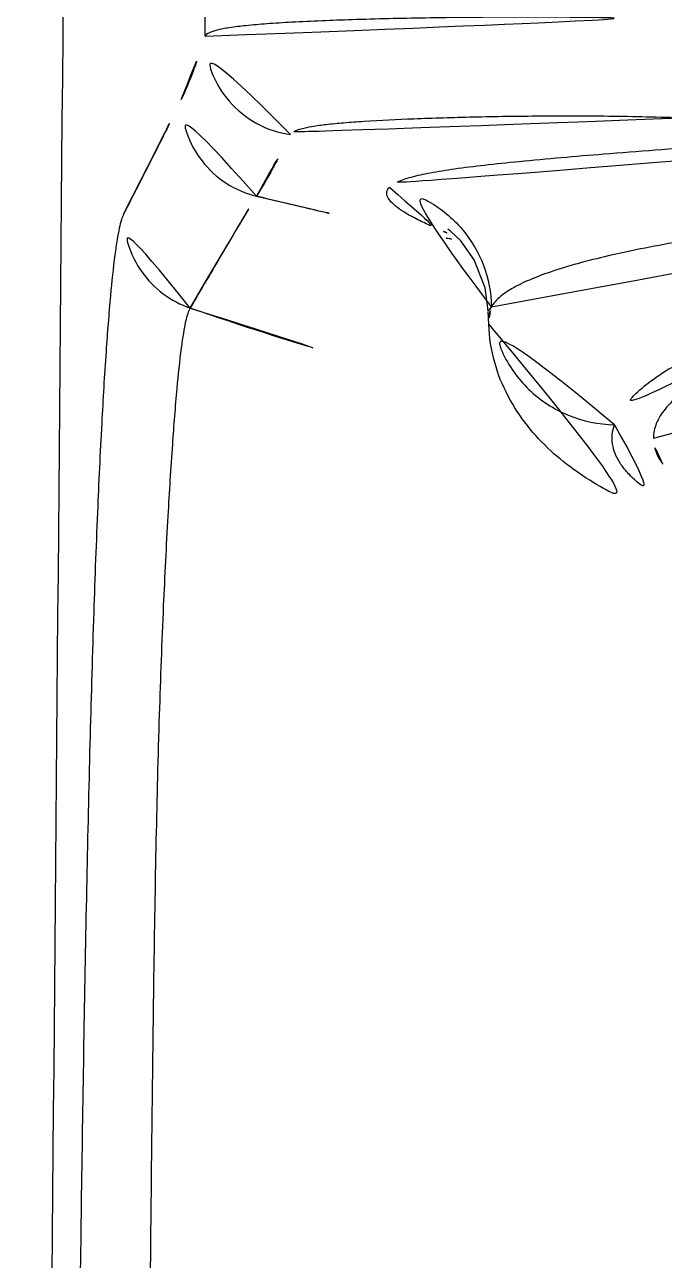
# Model space of a CAD drawing. Extents: x 16296660632 to 16296672714, y -37409619871 to -37409617455.
# Drawn here: x 16296672226.76 to 16296672239.71, y -37409617805.31 to -37409617780.29 of the extents above; entities that cross this region are included whole.
import ezdxf

# ---------------------------------------------------------------- set-up
doc = ezdxf.new("R2010")
doc.units = 0
doc.header["$LTSCALE"] = 10
doc.header["$MEASUREMENT"] = 0
doc.layers.get('0').update_dxf_attribs({"linetype": 'CONTINUOUS'})

msp = doc.modelspace()

# ---------------------------------------------------------------- linework, layer by layer
at = {"color": 7, "linetype": 'Continuous'}
for p, q in [((16296672230.41803, -37409617780.524757), (16296672230.503969, -37409617770.407066)), ((16296672236.21487, -37409617786.00341), (16296672236.150749, -37409617786.086273)), ((16296672236.150749, -37409617786.086273), (16296672236.150761, -37409617786.086632)), ((16296672236.160589, -37409617786.359398), (16296672236.151199, -37409617786.099007))]:
    msp.add_line(p, q, dxfattribs=at)
for points in [[(16296672235.591749, -37409617784.667877), (16296672235.387409, -37409617784.473846), (16296672235.332991, -37409617784.433258)], [(16296672236.150921, -37409617786.088387), (16296672236.085661, -37409617785.617653), (16296672235.863541, -37409617785.050194), (16296672235.591749, -37409617784.667877)]]:
    msp.add_lwpolyline(points, dxfattribs=at)
for centre, radius, start, end in [((16296672252.228189, -37409617698.693672), 87.569573, 256.27800161, 258.8523306), ((16296672239.73081, -37409617773.671333), 11.700426, 247.4648041, 248.3363216), ((16296672252.19174, -37409617698.874733), 87.38489, 258.85286671, 259.0476644), ((16296672251.940809, -37409617722.474998), 67.199539, 251.04539141, 256.83039655), ((16296672237.19178, -37409617786.33989), 1.033166, 164.5355978, 166.0757668), ((16296672237.23243, -37409617786.351379), 1.075404, 161.1210064, 164.5228979)]:
    msp.add_arc(centre, radius, start, end, dxfattribs=at)
msp.add_open_spline([(16296672226.76265, -37409617869.162514), (16296672227.07448, -37409617833.489098), (16296672227.388029, -37409617797.815697), (16296672227.69961, -37409617762.142281)], degree=3, dxfattribs=at)
for points, knots in [([(16296672230.41803, -37409617780.524399), (16296672230.429701, -37409617780.494164), (16296672230.513571, -37409617780.440712), (16296672230.67782, -37409617780.392906), (16296672230.932409, -37409617780.345886), (16296672231.269609, -37409617780.306236), (16296672231.690969, -37409617780.270653), (16296672232.406891, -37409617780.226578), (16296672233.476151, -37409617780.185013), (16296672234.93891, -37409617780.151222), (16296672236.601471, -37409617780.134933), (16296672238.402969, -37409617780.14296), (16296672239.64332, -37409617780.169838), (16296672240.275579, -37409617780.190086)], [0, 0, 0, 0, 0.009817412, 0.027193998, 0.053072318, 0.087496094, 0.130265802, 0.181047042, 0.304791619, 0.454334232, 0.624237465, 0.808388159, 1, 1, 1, 1]), ([(16296672229.930599, -37409617781.807678), (16296672230.01988, -37409617781.618843), (16296672230.19479, -37409617781.195267), (16296672230.34263, -37409617780.761887), (16296672230.41803, -37409617780.524757)], [0, 0, 0, 0, 0.456356956, 1, 1, 1, 1]), ([(16296672232.144039, -37409617782.515038), (16296672231.907579, -37409617782.481941), (16296672231.44256, -37409617782.329163), (16296672230.87344, -37409617781.871063), (16296672230.50079, -37409617781.243462), (16296672230.4165, -37409617780.762192), (16296672230.418079, -37409617780.524193)], [0, 0, 0, 0, 0.250385569, 0.500545263, 0.750411196, 1, 1, 1, 1]), ([(16296672228.76646, -37409617784.12661), (16296672228.9608, -37409617783.745789), (16296672229.253719, -37409617783.172722), (16296672229.642559, -37409617782.400139), (16296672229.836229, -37409617782.007912), (16296672229.930599, -37409617781.807678)], [0, 0, 0, 0, 0.494312639, 0.744071801, 1, 1, 1, 1]), ([(16296672231.455629, -37409617783.76416), (16296672231.239941, -37409617783.711227), (16296672230.82312, -37409617783.53157), (16296672230.3235, -37409617783.073181), (16296672230.000999, -37409617782.47702), (16296672229.928921, -37409617782.029221), (16296672229.930559, -37409617781.807419)], [0, 0, 0, 0, 0.250163629, 0.500212098, 0.750155107, 1, 1, 1, 1]), ([(16296672240.22414, -37409617782.178757), (16296672239.71073, -37409617782.160477), (16296672238.70455, -37409617782.136909), (16296672237.24382, -37409617782.133743), (16296672235.89575, -37409617782.153503), (16296672234.705709, -37409617782.188721), (16296672233.83123, -37409617782.229736), (16296672233.240231, -37409617782.272057), (16296672232.8874, -37409617782.305962), (16296672232.60083, -37409617782.344009), (16296672232.38159, -37409617782.388451), (16296672232.233179, -37409617782.436668), (16296672232.159189, -37409617782.486549), (16296672232.144079, -37409617782.514633)], [0, 0, 0, 0, 0.189657788, 0.37151211, 0.539225065, 0.687354493, 0.811023391, 0.862363217, 0.906097095, 0.941813396, 0.969180946, 0.988229335, 1, 1, 1, 1]), ([(16296672248.38611, -37409617782.360519), (16296672247.455139, -37409617782.383926), (16296672245.646839, -37409617782.448807), (16296672243.04212, -37409617782.586166), (16296672240.673849, -37409617782.740883), (16296672238.61039, -37409617782.89502), (16296672237.10858, -37409617783.022614), (16296672236.101151, -37409617783.127296), (16296672235.499969, -37409617783.202042), (16296672235.005581, -37409617783.27977), (16296672234.61739, -37409617783.36322), (16296672234.337971, -37409617783.452827), (16296672234.191389, -37409617783.534683), (16296672234.14727, -37409617783.58287)], [0, 0, 0, 0, 0.19487836, 0.378625787, 0.545811173, 0.691512954, 0.81163595, 0.861191959, 0.903467741, 0.938375411, 0.965951747, 0.986327533, 1, 1, 1, 1]), ([(16296672231.455629, -37409617783.76416), (16296672231.57065, -37409617783.580658), (16296672231.80859, -37409617783.168571), (16296672232.027981, -37409617782.746552), (16296672232.144039, -37409617782.515038)], [0, 0, 0, 0, 0.455415234, 1, 1, 1, 1]), ([(16296672234.14728, -37409617783.58287), (16296672234.12534, -37409617783.606506), (16296672234.089001, -37409617783.662376), (16296672234.097679, -37409617783.768944), (16296672234.166031, -37409617783.871239), (16296672234.281931, -37409617783.977669), (16296672234.44924, -37409617784.092194), (16296672234.668119, -37409617784.215286), (16296672234.938919, -37409617784.346939), (16296672235.13846, -37409617784.433456), (16296672235.246611, -37409617784.478363)], [0, 0, 0, 0, 0.061953139, 0.120446361, 0.193896912, 0.29293845, 0.421857199, 0.582326822, 0.775053239, 1, 1, 1, 1]), ([(16296672236.21488, -37409617786.00341), (16296672236.209141, -37409617785.717796), (16296672236.097601, -37409617785.143463), (16296672235.65077, -37409617784.392181), (16296672234.97854, -37409617783.833282), (16296672234.42856, -37409617783.633232), (16296672234.14728, -37409617783.58287)], [0, 0, 0, 0, 0.249811676, 0.499931589, 0.750105146, 1, 1, 1, 1]), ([(16296672230.113029, -37409617786.030693), (16296672230.331301, -37409617785.65744), (16296672230.65959, -37409617785.094452), (16296672231.04781, -37409617784.43737), (16296672231.27573, -37409617784.054161), (16296672231.395399, -37409617783.861809), (16296672231.455709, -37409617783.763847)], [0, 0, 0, 0, 0.492335272, 0.742060079, 0.869012872, 1, 1, 1, 1]), ([(16296672236.214911, -37409617786.003433), (16296672236.255831, -37409617785.931541), (16296672236.384541, -37409617785.790199), (16296672236.65024, -37409617785.614433), (16296672237.005251, -37409617785.444633), (16296672237.45027, -37409617785.279663), (16296672237.98472, -37409617785.119278), (16296672238.86714, -37409617784.898933), (16296672240.17905, -37409617784.645142), (16296672241.98247, -37409617784.375183), (16296672244.05619, -37409617784.137413), (16296672246.346491, -37409617783.946861), (16296672247.940849, -37409617783.861931), (16296672248.763399, -37409617783.832603)], [0, 0, 0, 0, 0.019261358, 0.04355665, 0.073909083, 0.110684456, 0.153978153, 0.203772277, 0.32241144, 0.464933431, 0.628305564, 0.808346545, 1, 1, 1, 1]), ([(16296672228.76646, -37409617784.12661), (16296672228.74824, -37409617784.162323), (16296672228.71484, -37409617784.255859), (16296672228.67205, -37409617784.429207), (16296672228.62878, -37409617784.666367), (16296672228.56352, -37409617785.121338), (16296672228.486389, -37409617785.87574), (16296672228.3986, -37409617787.014), (16296672228.311661, -37409617788.477577), (16296672228.226931, -37409617790.288406), (16296672228.14835, -37409617792.45089), (16296672228.077379, -37409617794.934692), (16296672228.0151, -37409617797.671173), (16296672227.94166, -37409617801.607323), (16296672227.869749, -37409617806.697456), (16296672227.80315, -37409617812.894096), (16296672227.74534, -37409617819.138382), (16296672227.68861, -37409617825.390556), (16296672227.63204, -37409617831.643463), (16296672227.575951, -37409617837.896507), (16296672227.501551, -37409617846.234093), (16296672227.409321, -37409617856.656097), (16296672227.335501, -37409617864.993721), (16296672227.297979, -37409617869.162514)], [0, 0, 0, 0, 0.001413857, 0.003482286, 0.006296015, 0.009909419, 0.019688322, 0.033027409, 0.050165352, 0.071385164, 0.096949644, 0.126468127, 0.159004089, 0.193467753, 0.265288345, 0.338509977, 0.411985779, 0.485483544, 0.558983255, 0.632484714, 0.705987283, 0.852994191, 1, 1, 1, 1]), ([(16296672230.11302, -37409617786.030693), (16296672229.917681, -37409617785.963013), (16296672229.54565, -37409617785.765343), (16296672229.106979, -37409617785.313499), (16296672228.82715, -37409617784.749557), (16296672228.764971, -37409617784.333107), (16296672228.76646, -37409617784.12661)], [0, 0, 0, 0, 0.250118264, 0.500163455, 0.750146792, 1, 1, 1, 1]), ([(16296672239.49432, -37409617788.663643), (16296672239.494329, -37409617788.563133), (16296672239.540581, -37409617788.34716), (16296672239.73255, -37409617788.047363), (16296672240.03545, -37409617787.760582), (16296672240.44685, -37409617787.484993), (16296672240.96398, -37409617787.220688), (16296672241.583191, -37409617786.969948), (16296672242.299129, -37409617786.734802), (16296672243.42131, -37409617786.432838), (16296672245.014919, -37409617786.120132), (16296672247.110189, -37409617785.850189), (16296672249.38213, -37409617785.683746), (16296672250.947411, -37409617785.646439), (16296672251.74423, -37409617785.646439)], [0, 0, 0, 0, 0.023004545, 0.049090004, 0.080339131, 0.117849626, 0.162055742, 0.213030172, 0.270592819, 0.334410985, 0.478883717, 0.641834103, 0.81764124, 1, 1, 1, 1]), ([(16296672230.113029, -37409617786.030693), (16296672230.092581, -37409617786.06411), (16296672230.056049, -37409617786.154427), (16296672230.01277, -37409617786.323952), (16296672229.97051, -37409617786.557373), (16296672229.907021, -37409617787.007637), (16296672229.830271, -37409617787.757004), (16296672229.74107, -37409617788.892258), (16296672229.651979, -37409617790.360657), (16296672229.559019, -37409617792.187637), (16296672229.478781, -37409617794.374458), (16296672229.415859, -37409617796.876106), (16296672229.371189, -37409617799.609398), (16296672229.33629, -37409617802.487442), (16296672229.3039, -37409617805.446877), (16296672229.276119, -37409617808.448914), (16296672229.233271, -37409617811.471497), (16296672229.19429, -37409617814.503212), (16296672229.16757, -37409617817.538422), (16296672229.13228, -37409617821.586868), (16296672229.08897, -37409617826.647812), (16296672229.039379, -37409617832.721123), (16296672228.992069, -37409617838.794563), (16296672228.93243, -37409617846.892647), (16296672228.86368, -37409617857.01535), (16296672228.80728, -37409617865.11351), (16296672228.776211, -37409617869.162552)], [0, 0, 0, 0, 0.001413122, 0.003481052, 0.006310421, 0.009961863, 0.019882335, 0.033471623, 0.051034641, 0.072940712, 0.099452854, 0.129960702, 0.163199221, 0.198051396, 0.233775499, 0.269948857, 0.306335213, 0.342807114, 0.379307665, 0.415815598, 0.488834892, 0.561856136, 0.634878959, 0.7079028, 0.853952033, 1, 1, 1, 1]), ([(16296672236.188971, -37409617786.09127), (16296672236.183491, -37409617786.113411), (16296672236.16473, -37409617786.201492), (16296672236.158251, -37409617786.292213), (16296672236.160681, -37409617786.359398)], [0, 0, 0, 0, 0.253346911, 1, 1, 1, 1]), ([(16296672236.160589, -37409617786.359398), (16296672236.169991, -37409617786.620262), (16296672236.248449, -37409617787.130096), (16296672236.618641, -37409617788.038597), (16296672237.21591, -37409617788.783524), (16296672237.92486, -37409617789.343071), (16296672238.678301, -37409617789.819969), (16296672239.291059, -37409617790.100853), (16296672239.712139, -37409617790.2677)], [0, 0, 0, 0, 0.139977382, 0.273399825, 0.522611215, 0.640208601, 0.757118201, 1, 1, 1, 1]), ([(16296672238.70455, -37409617788.393433), (16296672238.38674, -37409617788.386848), (16296672237.74811, -37409617788.253128), (16296672236.935169, -37409617787.722893), (16296672236.374689, -37409617786.939056), (16296672236.22599, -37409617786.313339), (16296672236.21487, -37409617786.003403)], [0, 0, 0, 0, 0.252401229, 0.504327169, 0.753748095, 1, 1, 1, 1]), ([(16296672242.46487, -37409617786.218819), (16296672241.96529, -37409617786.353378), (16296672241.25956, -37409617786.574226), (16296672240.401039, -37409617786.939774), (16296672239.88106, -37409617787.210037), (16296672239.448851, -37409617787.49054), (16296672239.023809, -37409617787.847069), (16296672238.78145, -37409617788.168709), (16296672238.70455, -37409617788.393463)], [0, 0, 0, 0, 0.347599483, 0.495458809, 0.626378838, 0.741007508, 0.840411573, 1, 1, 1, 1]), ([(16296672238.70455, -37409617788.393463), (16296672238.68314, -37409617788.456123), (16296672238.65416, -37409617788.585457), (16296672238.659731, -37409617788.785568), (16296672238.715179, -37409617788.984337), (16296672238.81917, -37409617789.179916), (16296672238.970039, -37409617789.371918), (16296672239.24806, -37409617789.638153), (16296672239.50227, -37409617789.808372), (16296672239.686529, -37409617789.915993)], [0, 0, 0, 0, 0.101137733, 0.200238163, 0.302713075, 0.413476586, 0.536381123, 0.674101338, 1, 1, 1, 1]), ([(16296672239.68494, -37409617789.193977), (16296672239.626181, -37409617789.11293), (16296672239.530569, -37409617788.945183), (16296672239.49431, -37409617788.753792), (16296672239.49432, -37409617788.663643)], [0, 0, 0, 0, 0.526180193, 1, 1, 1, 1])]:
    msp.add_open_spline(points, degree=3, knots=knots, dxfattribs=at)

doc.saveas('drawing.dxf')
